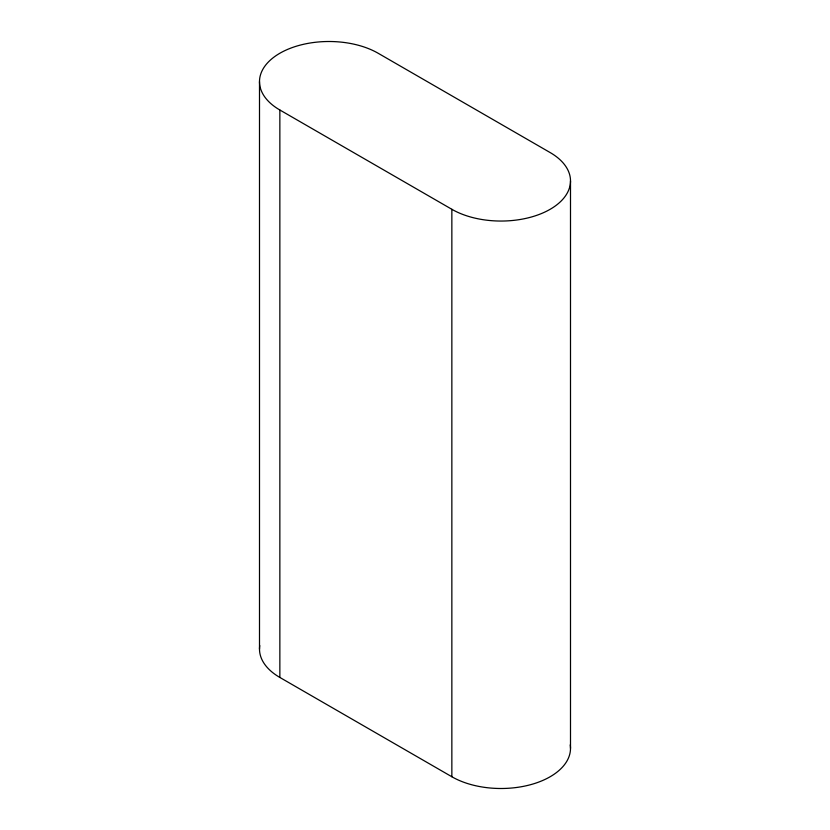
<?xml version="1.0" encoding="UTF-8"?>
<svg xmlns="http://www.w3.org/2000/svg" width="830" height="830" viewBox="0 0 830 830"><rect width="100%" height="100%" fill="white"/><g stroke="black" fill="none" stroke-linecap="round" stroke-linejoin="round"><path stroke-width="1.25" d="M279.855 109.996L451.852 209.295A69.502 40.12 0 0 0 550.145 209.295A69.502 40.12 0 0 0 550.145 152.554L378.148 53.255A69.502 40.12 0 0 0 279.855 53.255A69.502 40.12 0 0 0 279.855 109.996L279.855 677.446L451.852 776.745A69.502 40.12 0 0 0 530.36 784.744A69.502 40.12 0 0 0 570.231 744.884M570.5 180.93L570.5 748.38M451.852 209.295L451.852 776.745M259.5 81.62L259.5 649.07M279.855 677.446A69.502 40.12 0 0 1 259.769 645.584"/></g></svg>
